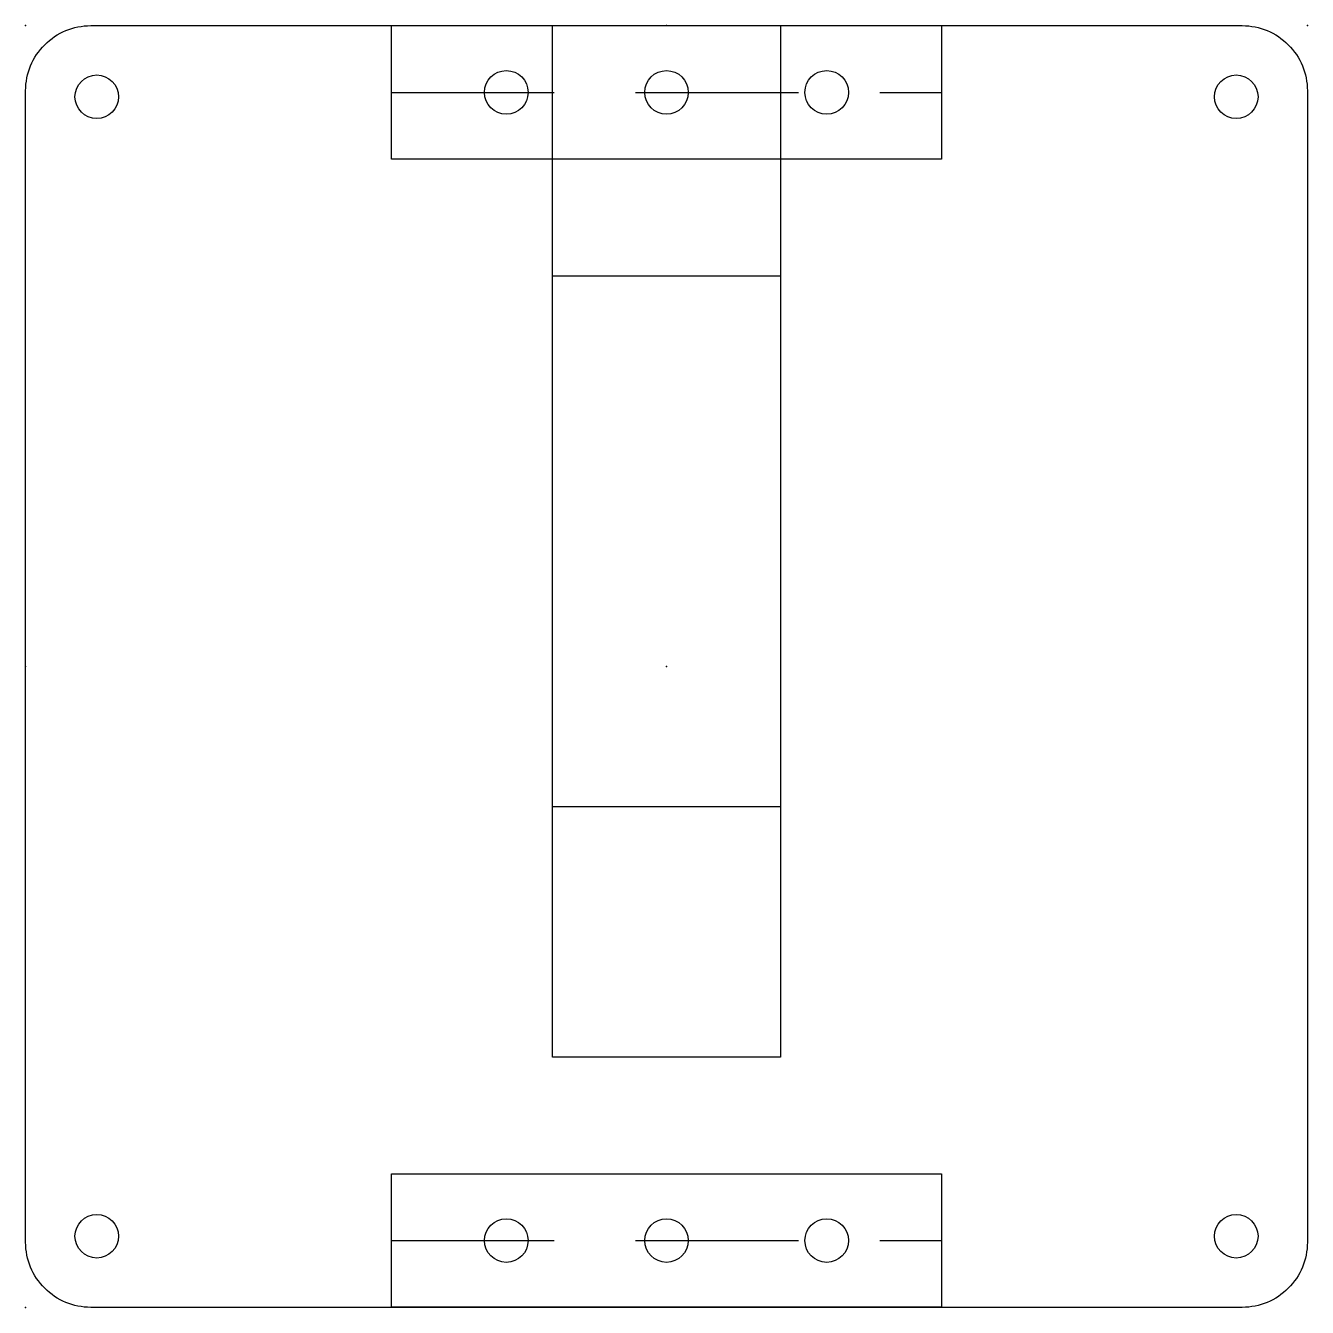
# Model space of a CAD drawing. Header units: inches. Extents: x -1.97 to 1.97, y -1.97 to 1.97.
import ezdxf

# ---------------------------------------------------------------- set-up
doc = ezdxf.new("R2010")
doc.units = ezdxf.units.IN
doc.linetypes.add('DASHED', pattern=[0.75, 0.5, -0.25])
doc.layers.get('0').update_dxf_attribs({"linetype": 'CONTINUOUS'})
doc.layers.add('1', color=7, linetype='DASHED')

msp = doc.modelspace()

# ---------------------------------------------------------------- linework, layer by layer
msp.add_lwpolyline([(1.7685, -1.9685), (-1.7685, -1.9685, -0.414214), (-1.9685, -1.7685), (-1.9685, 1.7685, -0.414214), (-1.7685, 1.9685), (1.7685, 1.9685, -0.414214), (1.9685, 1.7685), (1.9685, -1.7685, -0.414214)], format="xyb", close=True)
for points in [[(-0.845, 1.9685), (0.845, 1.9685), (0.845, 1.5585), (-0.845, 1.5585)], [(-0.35, -0.4315), (-0.35, 1.9685), (0.35, 1.9685), (0.35, -0.4315)], [(0.35, -1.2), (-0.35, -1.2), (-0.35, 1.2), (0.35, 1.2)], [(-0.845, -1.5583), (0.845, -1.5583), (0.845, -1.9683), (-0.845, -1.9683)]]:
    msp.add_lwpolyline(points, close=True)
for centre in [(-1.75, 1.75), (-0.4921, 1.7635), (0, 1.7635), (0.4921, 1.7635), (1.75, 1.75), (-1.75, -1.75), (1.75, -1.75), (-0.492, -1.7633), (0, -1.7633), (0.492, -1.7633)]:
    msp.add_circle(centre, 0.0669)
for p in [(-1.9685, 1.9685), (0, 1.9685), (0, 1.9685), (1.9685, 1.9685), (-1.9685, 0), (0, 0), (0, 0), (0, 0), (-1.9685, -1.9685)]:
    msp.add_point(p)
at = {"layer": '1'}
for p, q in [((-0.845, 1.7635), (0.845, 1.7635)), ((-0.845, -1.7633), (0.845, -1.7633))]:
    msp.add_line(p, q, dxfattribs=at)

doc.saveas('drawing.dxf')
